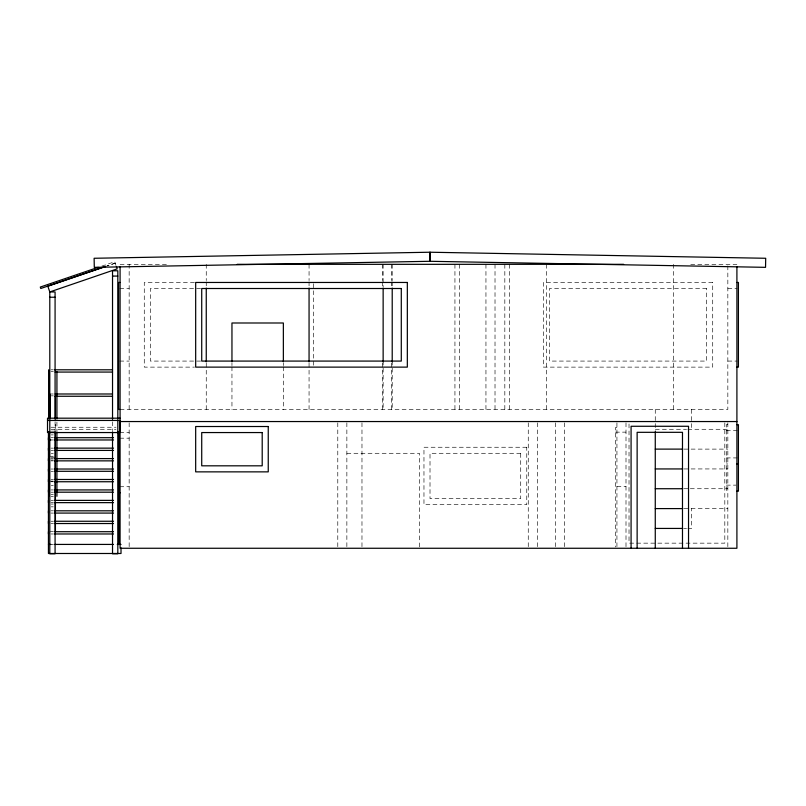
<?xml version="1.0" encoding="UTF-8"?>
<svg xmlns="http://www.w3.org/2000/svg" width="806" height="806" viewBox="0 0 806 806"><rect width="100%" height="100%" fill="white"/><g stroke="black" fill="none" stroke-linecap="round" stroke-linejoin="round"><path stroke-width="0.6" stroke-dasharray="4.03 3.02" d="M101.727 266.151L114.724 261.728L115.993 265.446M120.084 264.318L169.411 264.318M690.732 264.318L736.906 264.318M194.448 282.463L144.274 282.463L144.274 367.123L194.448 367.123M119.751 288.508L129.161 288.508M200.634 288.508L150.319 288.508L150.319 361.078L200.634 361.078M727.838 288.508L737.248 288.508M119.751 361.078L129.161 361.078M727.838 361.078L737.248 361.078M51 369.803L53.377 369.803M51 371.657L53.377 371.657M51.191 393.993L53.307 393.993M51.191 395.847L53.307 395.847M120.084 409.458L727.838 409.458L727.838 264.318M727.838 424.661L726.327 424.661L726.327 491.186L727.838 491.186M50.949 427.251L116.004 427.251M616.933 427.593L615.421 427.593L615.421 547.012M655.268 429.286L686.551 429.286M687.8 429.286L727.838 429.286M50.949 429.517L116.004 429.517M726.327 430.706L738.417 430.706M51.191 431.17L55.423 431.17L55.423 422.284M615.421 432.137L626 432.137M119.751 432.308L129.161 432.308M51.191 434.897L53.307 434.897M50.949 437.698L53.448 437.698M119.751 438.182L129.161 438.182M50.949 439.965L53.448 439.965M50.949 448.146L53.448 448.146M684.052 449.113L727.838 449.113M50.949 450.413L53.448 450.413M346.862 453.294L419.422 453.294L419.422 547.012M51.191 453.506L53.307 453.506M50.133 456.277L53.307 456.277M51.191 457.234L55.423 457.234M726.327 457.919L738.417 457.919M50.949 458.594L53.448 458.594M51.191 460.004L53.307 460.004M50.949 460.861L53.448 460.861M726.327 463.974L727.838 463.974M50.949 469.032L53.448 469.032M684.052 468.941L727.838 468.941M50.949 471.298L53.448 471.298M50.949 479.479L53.448 479.479M50.133 481.152L53.307 481.152M50.949 481.746L53.448 481.746M726.327 485.131L735.999 485.131M51.191 485.454L53.307 485.454M616.933 486.562L626 486.562M119.751 486.733L129.161 486.733M684.052 488.728L689.049 488.728M690.299 488.728L727.838 488.728M50.949 489.927L53.448 489.927M50.949 492.194L53.448 492.194M51 494.471L53.377 494.471M51 496.325L53.377 496.325M50.949 500.375L53.448 500.375M50.949 502.642L53.448 502.642M51.191 504.052L53.307 504.052M51.191 506.833L53.307 506.833M684.052 508.596L727.838 508.596M50.949 510.813L53.448 510.813M50.949 513.079L53.448 513.079M50.949 521.26L53.448 521.26M50.949 523.527L53.448 523.527M684.052 528.434L686.551 528.434M687.8 528.434L691.558 528.434L691.558 508.596M50.133 531.708L53.448 531.708M50.949 533.975L53.448 533.975M50.949 544.423L53.448 544.423M727.838 422.807L727.838 548.261M724.816 422.807L724.816 543.153L629.023 543.153L629.023 422.807M691.558 409.458L691.558 429.286M673.413 264.318L673.413 409.458M655.268 409.458L655.268 431.764M626 422.807L626 548.261M616.933 422.807L616.933 548.261M564.543 422.807L564.543 548.261M555.475 422.807L555.475 548.261M546.418 264.318L546.418 409.458M537.33 422.807L537.33 548.261M528.262 422.807L528.262 548.261M509.362 264.318L509.362 409.458M504.828 264.318L504.828 409.458M495.015 264.318L495.015 409.458M485.947 264.318L485.947 409.458M459.47 264.318L459.47 409.458M454.937 264.318L454.937 409.458M392.21 264.318L392.21 280.659M392.21 281.838L392.21 286.936M392.21 361.078L392.21 409.458M391.635 264.318L391.635 280.589M391.635 281.838L391.635 286.845M391.635 363.163L391.635 409.458M383.142 264.318L383.142 286.936M383.142 361.078L383.142 409.458M382.568 264.318L382.568 280.589M382.568 281.838L382.568 286.845M382.568 363.163L382.568 409.458M361.975 422.807L361.975 548.261M346.862 422.767L346.862 548.261M337.785 422.807L337.785 548.261M313.594 283.702L313.594 365.884M309.061 264.318L309.061 280.589M309.061 281.838L309.061 286.845M309.061 363.163L309.061 409.458M283.359 363.093L283.359 365.602M283.359 366.851L283.359 409.458M231.957 363.093L231.957 365.602M231.957 366.851L231.957 409.458M206.255 264.318L206.255 280.589M206.255 281.838L206.255 286.845M206.255 363.163L206.255 409.458M129.161 264.318L129.161 409.458M129.161 422.807L129.161 548.261M112.528 421.83L112.528 430.626M56.934 422.032L56.934 431.512M55.08 421.729L55.08 431.794M115.208 263.159L106.936 265.99L115.208 263.159M712.716 282.463L543.395 282.463L543.395 367.123L712.716 367.123L712.716 282.463M706.671 288.508L549.44 288.508L549.44 361.078L706.671 361.078L706.671 288.508M526.761 447.249L423.966 447.249L423.966 504.697L526.761 504.697L526.761 447.249M520.716 453.294L430.011 453.294L430.011 498.652L520.716 498.652L520.716 453.294"/><path stroke-width="1.21" d="M47.514 420.45L47.514 432.55L120.084 432.55L120.084 420.45L47.514 420.45L47.514 418.183L120.084 418.183M48.441 431.845L48.441 553.49L121.011 553.49L121.011 547.818M49.791 432.55L49.791 420.45M117.817 432.55L117.817 420.45M118.744 544.423L118.744 431.845M98.181 267.35L40.3 287.057L40.784 288.488L105.757 266.373L47.826 286.221L49.791 291.943L49.791 419.221M237.155 264.318L623.612 264.318M112.528 276.075L117.817 276.075M120.084 282.463L118.573 282.463L118.573 409.458L120.084 409.458M736.906 282.463L738.417 282.463L738.417 367.123L736.906 367.123M49.791 297.233L55.08 297.233M54.566 369.803L112.528 369.803M55.08 372.07L112.528 372.07M55.08 393.993L112.528 393.993M55.08 396.26L112.528 396.26M120.084 421.548L736.906 421.548M736.906 424.661L738.417 424.661L738.417 491.186L736.906 491.186M54.697 437.698L113.505 437.698M50.707 439.965L48.441 439.965L48.441 437.698M54.697 439.965L113.505 439.965M54.697 448.146L113.505 448.146M655.268 449.113L682.793 449.113M54.697 450.413L113.505 450.413M54.697 458.594L113.505 458.594M54.697 460.861L113.505 460.861M736.906 463.974L738.417 463.974M54.697 469.032L113.505 469.032M655.268 468.941L682.793 468.941M54.697 471.298L113.505 471.298M54.697 479.479L113.505 479.479M54.697 481.746L113.505 481.746M655.268 488.728L682.793 488.728M54.697 489.927L113.505 489.927M54.697 492.194L113.505 492.194M118.573 492.788L120.084 492.788M54.697 500.375L113.505 500.375M54.697 502.642L113.505 502.642M655.268 508.596L682.793 508.596M54.697 510.813L113.505 510.813M54.697 513.079L113.505 513.079M54.697 521.26L113.505 521.26M54.697 523.527L113.505 523.527M655.268 528.434L682.793 528.434M54.697 531.708L113.505 531.708M54.697 533.975L113.505 533.975M48.441 544.423L50.949 544.423M54.697 544.423L113.505 544.423M117.263 544.423L121.011 544.423M116.386 266.585L117.162 268.882L49.791 291.943L55.08 291.943L55.08 419.221M736.906 266.836L736.906 548.261L120.084 548.261L120.084 266.836M688.536 548.261L688.536 426.273L631.078 426.273L631.078 548.261M682.481 548.261L682.481 432.318L637.133 432.318L637.133 548.261M655.268 431.764L655.268 548.261M392.21 288.095L392.21 361.914M383.142 288.095L383.142 361.914M309.061 288.095L309.061 361.914M283.359 361.844L283.359 322.994L231.957 322.994L231.957 361.844M206.255 288.095L206.255 361.914M118.573 432.137L118.573 544.513M117.817 419.322L117.817 270.776L112.528 270.776L112.528 419.322M117.817 431.885L117.817 553.772L112.528 553.772L112.528 431.885M56.934 371.657L56.934 418.919M56.934 432.107L56.934 496.325M55.423 395.847L55.423 418.788M55.423 432.359L55.423 459.088M55.423 460.931L55.423 479.902M55.423 481.716L55.423 500.667M55.423 502.954L55.423 531.708M55.08 431.794L55.08 553.772L49.791 553.772L49.791 431.794M50.133 393.993L50.133 418.788M48.622 369.803L48.622 418.919M48.622 432.107L48.622 496.325M48.441 448.146L48.441 450.413M48.441 458.594L48.441 460.861M48.441 469.032L48.441 471.298M48.441 479.479L48.441 481.746M48.441 489.927L48.441 492.194M48.441 500.375L48.441 502.642M48.441 510.813L48.441 513.079M48.441 521.26L48.441 523.527M48.441 531.708L48.441 533.975M430.072 252.228L429.91 261.295L94.292 267.34L94.121 258.273L429.749 252.228L429.91 261.295L765.539 267.34L765.7 258.273L430.072 252.228M407.332 282.463L195.677 282.463L195.677 367.123L407.332 367.123L407.332 282.463M401.287 288.508L201.722 288.508L201.722 361.078L401.287 361.078L401.287 288.508M268.247 426.515L195.677 426.515L195.677 471.863L268.247 471.863L268.247 426.515M262.202 432.56L201.722 432.56L201.722 465.818L262.202 465.818L262.202 432.56"/></g></svg>
